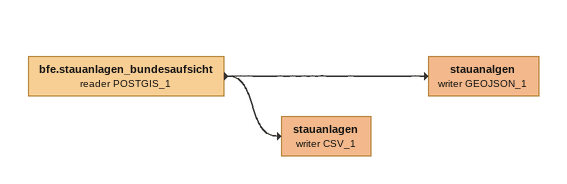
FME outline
bfe.stauanlagen_bundesaufsicht (reader POSTGIS_1)
    -> stauanalgen (writer GEOJSON_1)
    -> stauanlagen (writer CSV_1)
stauanalgen (writer GEOJSON_1)
stauanlagen (writer CSV_1)
